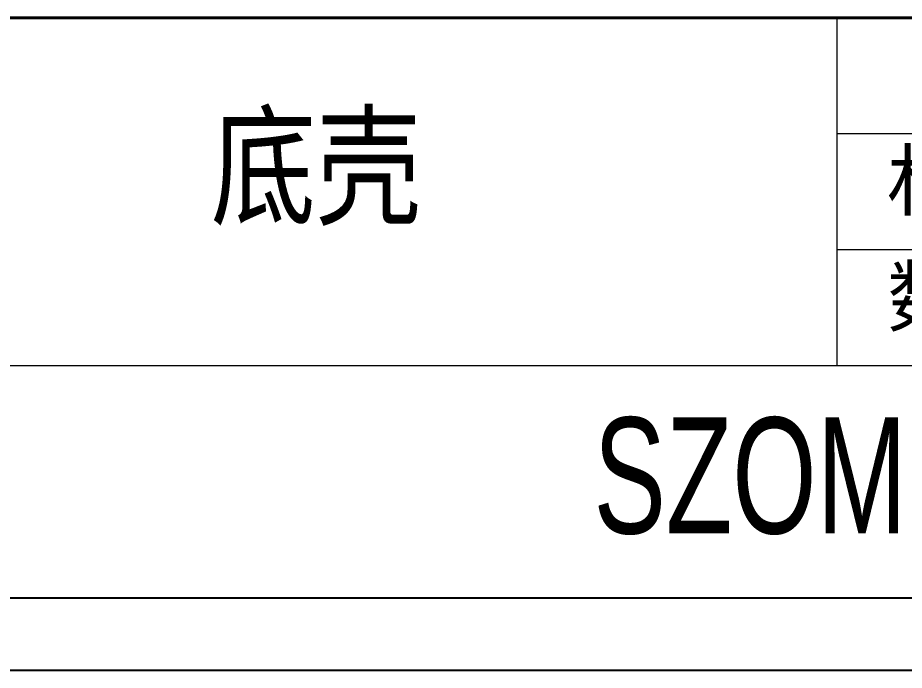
# Model space of a CAD drawing. Header units: inches. Extents: x 1582 to 2189, y 327 to 504.
# Drawn here: x 1729.7 to 1781.3, y 326.9 to 364.8 of the extents above; entities that cross this region are included whole.
import ezdxf

# ---------------------------------------------------------------- set-up
doc = ezdxf.new("R2010")
doc.units = ezdxf.units.IN
doc.header["$LTSCALE"] = 15
doc.layers.add('文字', color=81, linetype='Continuous')
doc.layers.add('粗实线', color=7, linetype='Continuous', lineweight=30)
doc.layers.add('细实线', color=3, linetype='Continuous', lineweight=9)
doc.styles.get("Standard").update_dxf_attribs({"font": 'txt', "bigfont": 'gbcbig.shx'})
doc.styles.add('宋体', font='', dxfattribs={"width": 0.8, "height": 3.5})
doc.styles.add('长仿宋', font='', dxfattribs={"width": 0.7, "height": 4})
doc.styles.get('宋体').set_extended_font_data('SimSun')
doc.styles.get('长仿宋').set_extended_font_data('SimSun')

msp = doc.modelspace()

# ---------------------------------------------------------------- linework, layer by layer
for p, q in [((1586.066, 331.121), (1827.94, 331.121)), ((1581.852, 326.907), (1832.153, 326.907))]:
    msp.add_line(p, q)
at = {"layer": '粗实线', "color": 7, "lineweight": 40}
msp.add_line((1827.94, 364.832), (1726.808, 364.832), dxfattribs=at)
at = {"layer": '细实线', "color": 7}
for p, q in [((1777.374, 364.832), (1777.374, 344.605)), ((1827.94, 358.09), (1777.374, 358.09)), ((1827.94, 351.348), (1777.374, 351.348)), ((1827.94, 344.605), (1676.242, 344.605))]:
    msp.add_line(p, q, dxfattribs=at)

# ---------------------------------------------------------------- texts
at = {"layer": '文字', "color": 0, "insert": (1740.958, 359.011), "char_height": 5.6184, "width": 71.82957, "attachment_point": 1, "style": '宋体'}
msp.add_mtext('底壳', dxfattribs=at)
at = {"layer": '粗实线', "insert": (1763.229, 341.598), "char_height": 6.74211, "width": 75.60613, "attachment_point": 1, "style": '长仿宋'}
msp.add_mtext('{\\fSTXinwei|b0|i0|c134|p2;SZOMK}', dxfattribs=at)
at = {"layer": '细实线', "color": 7, "char_height": 3.37106, "attachment_point": 1}
for s, insert, width in [('{\\fSimSun|b0|i0|c134|p54;材 料   }', (1780.281, 357.066), 16.85528), ('{\\fSimSun|b0|i0|c134|p54;数 量}', (1780.298, 350.291), 15.23086)]:
    msp.add_mtext(s, dxfattribs=dict(at, insert=insert, width=width))

doc.saveas('drawing.dxf')
